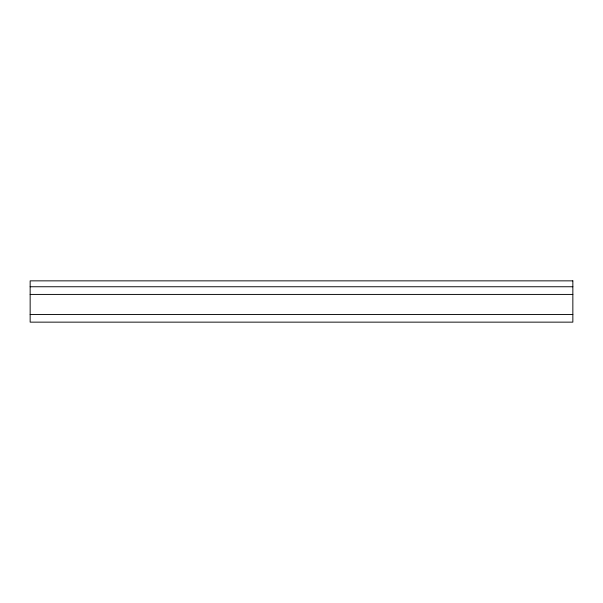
<?xml version="1.0" encoding="UTF-8"?>
<svg xmlns="http://www.w3.org/2000/svg" width="603" height="603" viewBox="0 0 603 603"><rect width="100%" height="100%" fill="white"/><g stroke="black" fill="none" stroke-linecap="round" stroke-linejoin="round"><path stroke-width="0.9" d="M30.15 286.749L572.85 286.749M30.15 294.422L572.85 294.422M30.15 314.48L572.85 314.48M572.85 280.855L30.15 280.855L30.15 322.145L572.85 322.145L572.85 280.855"/></g></svg>
